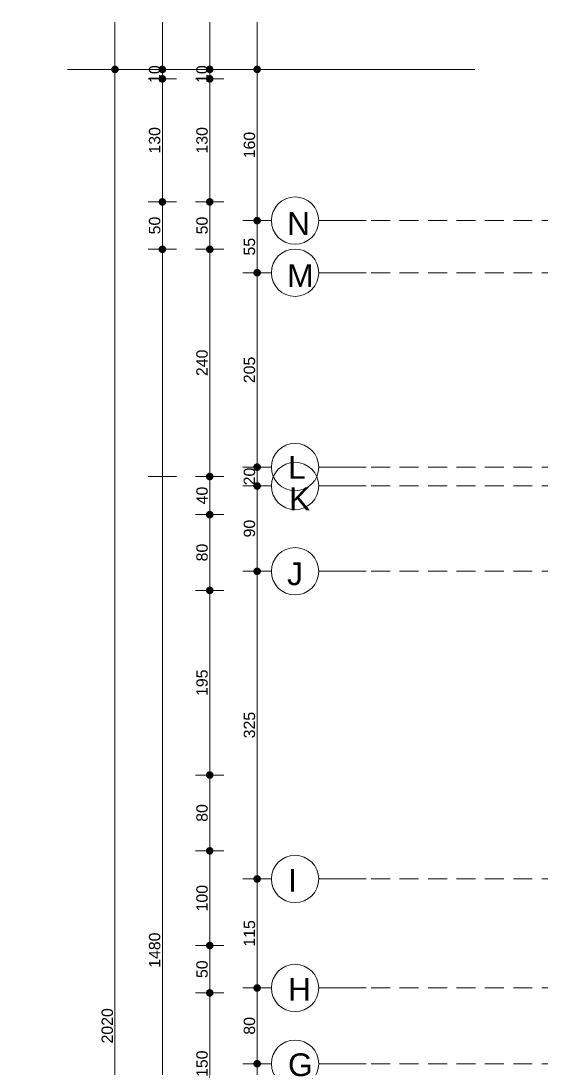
# Model space of a CAD drawing. Header units: millimetres. Extents: x 38129 to 72024, y -56282 to 16512.
# Drawn here: x 53383 to 53932, y -44145 to -43039 of the extents above; entities that cross this region are included whole.
import ezdxf

# ---------------------------------------------------------------- set-up
doc = ezdxf.new("R2010")
doc.units = ezdxf.units.MM
doc.linetypes.add('HIDDEN', pattern=[0.375, 0.25, -0.125])
for name, color, linetype, lineweight in [('AKS', 55, 'HIDDEN', 0), ('DIŞÖLÇÜ', 37, 'Continuous', 0), ('DÖŞEME', 4, 'Continuous', 15), ('dışölçü', 32, 'Continuous', 25)]:
    doc.layers.add(name, color=color, linetype=linetype, lineweight=lineweight)
doc.styles.add('icdisolcu_yazi', font='arial.ttf')
doc.styles.add('MALİ1', font='timesbd.ttf')
doc.styles.get("Standard").update_dxf_attribs({"font": 'arial.ttf'})
doc.dimstyles.new('İç Ölçü', dxfattribs={"dimtxt": 12, "dimasz": 8, "dimexe": 5, "dimexo": 0, "dimgap": 2, "dimtad": 1, "dimdec": 0, "dimzin": 12, "dimdsep": 46, "dimtxsty": 'icdisolcu_yazi', "dimblk": 'DOT', "dimcen": 8, "dimdle": 5, "dimclrd": 256, "dimclre": 256, "dimclrt": 7, "dimadec": 0, "dimazin": 3, "dimtfac": 1, "dimtdec": 0, "dimtix": 1, "dimtmove": 2, "dimatfit": 3, "dimldrblk": 'DOT', "dimfxl": 0, "dimtolj": 1, "dimtzin": 0, "dimlwd": -1, "dimlwe": -1, "dimarcsym": 0})

# ---------------------------------------------------------------- blocks, each defined once
blk = doc.blocks.new('KUZEY İŞARETİ')
at = {"layer": 'DÖŞEME'}
h = blk.add_hatch(color=256, dxfattribs=at)
h.paths.add_polyline_path([(0, -74.01), (-19.77, -19.77), (0, 0)])
h.paths.add_polyline_path([(74.01, 0), (19.77, -19.77), (0, 0)])
h.paths.add_polyline_path([(19.59, 19.59), (0, 0), (0, 97.96)])
h.paths.add_polyline_path([(-74.01, 0), (-19.77, 19.77), (0, 0)])
h = blk.add_hatch(color=256, dxfattribs=at)
h.paths.add_polyline_path([(-51.67, -51.83), (-32.27, -19.48), (-22.9, -22.9)])
h.paths.add_polyline_path([(51.84, -51.76), (19.46, -32.33), (22.9, -22.9)])
h.paths.add_polyline_path([(32.6, 19.36), (22.9, 22.9), (52.03, 51.88), (52.15, 51.95)])
h.paths.add_polyline_path([(-22.9, 22.9), (-51.67, 51.83), (-51.75, 51.95), (-20.35, 33.11)])
for p, q in [((0, 97.96), (0, -74.01)), ((-51.67, 51.83), (-22.9, 22.9)), ((52.03, 51.88), (22.9, 22.9)), ((19.77, 19.77), (-19.77, -19.77)), ((-19.77, 19.77), (0, 0)), ((-74.01, 0), (74.01, 0)), ((0, 0), (19.77, -19.77)), ((-51.67, -51.83), (-22.9, -22.9)), ((51.84, -51.76), (22.9, -22.9))]:
    blk.add_line(p, q)
for points in [[(-22.9, 22.9), (0, 114.49), (22.9, 22.9), (85.73, 0), (22.9, -22.9), (0, -85.73), (-22.9, -22.9), (-85.73, 0)], [(-19.52, 19.86), (0, 97.96), (19.52, 19.86), (74.01, 0), (19.77, -19.77), (0, -74.01), (-19.77, -19.77), (-74.01, 0)]]:
    blk.add_lwpolyline(points, close=True)
for points in [[(-35.15, 18.44), (-60.52, 60.72), (-19.58, 36.16)], [(19.64, 35.95), (60.92, 60.72), (35.48, 18.31)], [(-32.27, 19.48), (-51.75, 51.95), (-20.35, 33.11)], [(20.4, 32.9), (52.15, 51.95), (32.6, 19.36)], [(-18.34, -35.41), (-60.52, -60.72), (-35.15, -18.44)], [(35.48, -18.31), (60.92, -60.72), (18.41, -35.21)], [(-19.39, -32.53), (-51.75, -51.95), (-32.27, -19.48)], [(32.6, -19.36), (52.15, -51.95), (19.46, -32.33)]]:
    blk.add_lwpolyline(points)
for radius, start, end in [(59.62, 103.7216, 128.4843), (59.62, 51.301, 76.2784), (55.61, 105.9189, 126.927), (55.61, 52.8404, 74.0811), (59.62, 141.2295, 170.5301), (55.61, 142.763, 168.1645), (55.61, 11.8355, 36.8494), (59.62, 9.4699, 38.4126), (59.62, 189.4699, 218.7705), (55.61, 191.8355, 217.237), (55.61, 323.1506, 348.1645), (59.62, 321.5874, 350.5301), (55.61, 233.073, 258.1645), (55.61, 281.8355, 307.1596), (59.62, 231.5157, 260.5301), (59.62, 279.4699, 308.699)]:
    blk.add_arc((0, 0), radius, start, end)
at = {"style": 'MALİ1'}
for s, p in [('K', (-13.15, 121.07)), ('B', (-126.55, -8.33)), ('D', (92.59, -8.33)), ('G', (-13.15, -123.15))]:
    blk.add_text(s, height=25, dxfattribs=at).set_placement(p)
blk = doc.blocks.new('_Dot')
at = {"color": 0, "lineweight": -2}
blk.add_line((-0.5, 0), (-1, 0), dxfattribs=at)
at = {"color": 0, "lineweight": 30, "const_width": 0.5}
blk.add_lwpolyline([(-0.25, 0, 1), (0.25, 0, 1)], format="xyb", close=True, dxfattribs=at)
blk = doc.blocks.new('*D1881')
at = {"layer": 'Defpoints', "color": 0, "lineweight": 120, "transparency": 16777216}
for p in [(53632.7, -44140.4), (53632.7, -44140.4), (53632.7, -44240.4)]:
    blk.add_point(p, dxfattribs=at)
at = {"layer": 'DIŞÖLÇÜ', "transparency": 16777216}
for p, q in [((53632.7, -44140.4), (53637.7, -44140.4)), ((53632.7, -44240.4), (53637.7, -44240.4))]:
    blk.add_line(p, q, dxfattribs=at)
at = {"layer": 'DIŞÖLÇÜ', "linetype": 'Continuous', "transparency": 16777216}
blk.add_line((53632.7, -44232.4), (53632.7, -44148.4), dxfattribs=at)
at = {"layer": 'DIŞÖLÇÜ', "transparency": 16777216, "xscale": 8, "yscale": 8, "zscale": 8}
for p, rotation in [((53632.7, -44140.4), 90), ((53632.7, -44240.4), 270)]:
    blk.add_blockref('_Dot', p, dxfattribs=dict(at, rotation=rotation))
at = {"layer": 'DIŞÖLÇÜ', "color": 7, "transparency": 16777216, "insert": (53624.6, -44190.4), "char_height": 12, "attachment_point": 5, "rotation": 90, "style": 'icdisolcu_yazi'}
blk.add_mtext('\\A1;100', dxfattribs=at)
blk = doc.blocks.new('*D1882')
at = {"layer": 'Defpoints', "color": 0, "lineweight": 120, "transparency": 16777216}
for p in [(53632.7, -44060.4), (53632.7, -44060.4), (53632.7, -44140.4)]:
    blk.add_point(p, dxfattribs=at)
at = {"layer": 'DIŞÖLÇÜ', "transparency": 16777216}
for p, q in [((53632.7, -44060.4), (53637.7, -44060.4)), ((53632.7, -44140.4), (53637.7, -44140.4))]:
    blk.add_line(p, q, dxfattribs=at)
at = {"layer": 'DIŞÖLÇÜ', "linetype": 'Continuous', "transparency": 16777216}
blk.add_line((53632.7, -44132.4), (53632.7, -44068.4), dxfattribs=at)
at = {"layer": 'DIŞÖLÇÜ', "transparency": 16777216, "xscale": 8, "yscale": 8, "zscale": 8}
for p, rotation in [((53632.7, -44060.4), 90), ((53632.7, -44140.4), 270)]:
    blk.add_blockref('_Dot', p, dxfattribs=dict(at, rotation=rotation))
at = {"layer": 'DIŞÖLÇÜ', "color": 7, "transparency": 16777216, "insert": (53624.6, -44100.4), "char_height": 12, "attachment_point": 5, "rotation": 90, "style": 'icdisolcu_yazi'}
blk.add_mtext('\\A1;80', dxfattribs=at)
blk = doc.blocks.new('*D1883')
at = {"layer": 'Defpoints', "color": 0, "lineweight": 120, "transparency": 16777216}
for p in [(53632.7, -43945.3), (53632.7, -43945.3), (53632.7, -44060.4)]:
    blk.add_point(p, dxfattribs=at)
at = {"layer": 'DIŞÖLÇÜ', "transparency": 16777216}
for p, q in [((53632.7, -43945.3), (53637.7, -43945.3)), ((53632.7, -44060.4), (53637.7, -44060.4))]:
    blk.add_line(p, q, dxfattribs=at)
at = {"layer": 'DIŞÖLÇÜ', "linetype": 'Continuous', "transparency": 16777216}
blk.add_line((53632.7, -44052.4), (53632.7, -43953.3), dxfattribs=at)
at = {"layer": 'DIŞÖLÇÜ', "transparency": 16777216, "xscale": 8, "yscale": 8, "zscale": 8}
for p, rotation in [((53632.7, -43945.3), 90), ((53632.7, -44060.4), 270)]:
    blk.add_blockref('_Dot', p, dxfattribs=dict(at, rotation=rotation))
at = {"layer": 'DIŞÖLÇÜ', "color": 7, "transparency": 16777216, "insert": (53624.6, -44002.8), "char_height": 12, "attachment_point": 5, "rotation": 90, "style": 'icdisolcu_yazi'}
blk.add_mtext('\\A1;115', dxfattribs=at)
blk = doc.blocks.new('*D1884')
at = {"layer": 'Defpoints', "color": 0, "lineweight": 120, "transparency": 16777216}
for p in [(53632.7, -43620.4), (53632.7, -43620.4), (53632.7, -43945.3)]:
    blk.add_point(p, dxfattribs=at)
at = {"layer": 'DIŞÖLÇÜ', "transparency": 16777216}
for p, q in [((53632.7, -43620.4), (53637.7, -43620.4)), ((53632.7, -43945.3), (53637.7, -43945.3))]:
    blk.add_line(p, q, dxfattribs=at)
at = {"layer": 'DIŞÖLÇÜ', "linetype": 'Continuous', "transparency": 16777216}
blk.add_line((53632.7, -43937.3), (53632.7, -43628.4), dxfattribs=at)
at = {"layer": 'DIŞÖLÇÜ', "transparency": 16777216, "xscale": 8, "yscale": 8, "zscale": 8}
for p, rotation in [((53632.7, -43620.4), 90), ((53632.7, -43945.3), 270)]:
    blk.add_blockref('_Dot', p, dxfattribs=dict(at, rotation=rotation))
at = {"layer": 'DIŞÖLÇÜ', "color": 7, "transparency": 16777216, "insert": (53624.6, -43782.8), "char_height": 12, "attachment_point": 5, "rotation": 90, "style": 'icdisolcu_yazi'}
blk.add_mtext('\\A1;325', dxfattribs=at)
blk = doc.blocks.new('*D1885')
at = {"layer": 'Defpoints', "color": 0, "lineweight": 120, "transparency": 16777216}
for p in [(53632.7, -43530.3), (53632.7, -43530.3), (53632.7, -43620.4)]:
    blk.add_point(p, dxfattribs=at)
at = {"layer": 'DIŞÖLÇÜ', "transparency": 16777216}
for p, q in [((53632.7, -43530.3), (53637.7, -43530.3)), ((53632.7, -43620.4), (53637.7, -43620.4))]:
    blk.add_line(p, q, dxfattribs=at)
at = {"layer": 'DIŞÖLÇÜ', "linetype": 'Continuous', "transparency": 16777216}
blk.add_line((53632.7, -43612.4), (53632.7, -43538.3), dxfattribs=at)
at = {"layer": 'DIŞÖLÇÜ', "transparency": 16777216, "xscale": 8, "yscale": 8, "zscale": 8}
for p, rotation in [((53632.7, -43530.3), 90), ((53632.7, -43620.4), 270)]:
    blk.add_blockref('_Dot', p, dxfattribs=dict(at, rotation=rotation))
at = {"layer": 'DIŞÖLÇÜ', "color": 7, "transparency": 16777216, "insert": (53624.6, -43575.3), "char_height": 12, "attachment_point": 5, "rotation": 90, "style": 'icdisolcu_yazi'}
blk.add_mtext('\\A1;90', dxfattribs=at)
blk = doc.blocks.new('*D1886')
at = {"layer": 'Defpoints', "color": 0, "lineweight": 120, "transparency": 16777216}
for p in [(53632.7, -43510.4), (53632.7, -43510.4), (53632.7, -43530.3)]:
    blk.add_point(p, dxfattribs=at)
at = {"layer": 'DIŞÖLÇÜ', "linetype": 'Continuous', "transparency": 16777216}
for p, q in [((53632.7, -43502.4), (53632.7, -43494.4)), ((53632.7, -43530.3), (53632.7, -43510.4)), ((53632.7, -43538.3), (53632.7, -43546.3))]:
    blk.add_line(p, q, dxfattribs=at)
at = {"layer": 'DIŞÖLÇÜ', "transparency": 16777216}
for p, q in [((53632.7, -43510.4), (53637.7, -43510.4)), ((53632.7, -43530.3), (53637.7, -43530.3))]:
    blk.add_line(p, q, dxfattribs=at)
at = {"layer": 'DIŞÖLÇÜ', "transparency": 16777216, "xscale": 8, "yscale": 8, "zscale": 8}
for p, rotation in [((53632.7, -43510.4), 270), ((53632.7, -43530.3), 90)]:
    blk.add_blockref('_Dot', p, dxfattribs=dict(at, rotation=rotation))
at = {"layer": 'DIŞÖLÇÜ', "color": 7, "transparency": 16777216, "insert": (53624.6, -43520.3), "char_height": 12, "attachment_point": 5, "rotation": 90, "style": 'icdisolcu_yazi'}
blk.add_mtext('\\A1;20', dxfattribs=at)
blk = doc.blocks.new('*D1887')
at = {"layer": 'Defpoints', "color": 0, "lineweight": 120, "transparency": 16777216}
for p in [(53632.7, -43305.1), (53632.7, -43305.1), (53632.7, -43510.4)]:
    blk.add_point(p, dxfattribs=at)
at = {"layer": 'DIŞÖLÇÜ', "transparency": 16777216}
for p, q in [((53632.7, -43305.1), (53637.7, -43305.1)), ((53632.7, -43510.4), (53637.7, -43510.4))]:
    blk.add_line(p, q, dxfattribs=at)
at = {"layer": 'DIŞÖLÇÜ', "linetype": 'Continuous', "transparency": 16777216}
blk.add_line((53632.7, -43502.4), (53632.7, -43313.1), dxfattribs=at)
at = {"layer": 'DIŞÖLÇÜ', "transparency": 16777216, "xscale": 8, "yscale": 8, "zscale": 8}
for p, rotation in [((53632.7, -43305.1), 90), ((53632.7, -43510.4), 270)]:
    blk.add_blockref('_Dot', p, dxfattribs=dict(at, rotation=rotation))
at = {"layer": 'DIŞÖLÇÜ', "color": 7, "transparency": 16777216, "insert": (53624.6, -43407.8), "char_height": 12, "attachment_point": 5, "rotation": 90, "style": 'icdisolcu_yazi'}
blk.add_mtext('\\A1;205', dxfattribs=at)
blk = doc.blocks.new('*D1888')
at = {"layer": 'Defpoints', "color": 0, "lineweight": 120, "transparency": 16777216}
for p in [(53632.7, -43090.4), (53632.7, -43090.4), (53632.7, -43250.1)]:
    blk.add_point(p, dxfattribs=at)
at = {"layer": 'DIŞÖLÇÜ', "transparency": 16777216}
for p, q in [((53632.7, -43090.4), (53637.7, -43090.4)), ((53632.7, -43250.1), (53637.7, -43250.1))]:
    blk.add_line(p, q, dxfattribs=at)
at = {"layer": 'DIŞÖLÇÜ', "linetype": 'Continuous', "transparency": 16777216}
blk.add_line((53632.7, -43242.1), (53632.7, -43098.4), dxfattribs=at)
at = {"layer": 'DIŞÖLÇÜ', "transparency": 16777216, "xscale": 8, "yscale": 8, "zscale": 8}
for p, rotation in [((53632.7, -43090.4), 90), ((53632.7, -43250.1), 270)]:
    blk.add_blockref('_Dot', p, dxfattribs=dict(at, rotation=rotation))
at = {"layer": 'DIŞÖLÇÜ', "color": 7, "transparency": 16777216, "insert": (53624.6, -43170.3), "char_height": 12, "attachment_point": 5, "rotation": 90, "style": 'icdisolcu_yazi'}
blk.add_mtext('\\A1;160', dxfattribs=at)
blk = doc.blocks.new('*D1975')
at = {"layer": 'Defpoints', "color": 0, "lineweight": 120, "transparency": 16777216}
for p in [(53582.7, -43090.4), (53582.7, -43100.4), (53582.7, -43100.4)]:
    blk.add_point(p, dxfattribs=at)
at = {"layer": 'DIŞÖLÇÜ', "linetype": 'Continuous', "transparency": 16777216}
for p, q in [((53582.7, -43082.4), (53582.7, -43074.4)), ((53582.7, -43090.4), (53582.7, -43100.4)), ((53582.7, -43108.4), (53582.7, -43116.4))]:
    blk.add_line(p, q, dxfattribs=at)
at = {"layer": 'DIŞÖLÇÜ', "transparency": 16777216}
for p, q in [((53582.7, -43090.4), (53587.7, -43090.4)), ((53582.7, -43100.4), (53587.7, -43100.4))]:
    blk.add_line(p, q, dxfattribs=at)
at = {"layer": 'DIŞÖLÇÜ', "transparency": 16777216, "xscale": 8, "yscale": 8, "zscale": 8}
for p, rotation in [((53582.7, -43090.4), 270), ((53582.7, -43100.4), 90)]:
    blk.add_blockref('_Dot', p, dxfattribs=dict(at, rotation=rotation))
at = {"layer": 'DIŞÖLÇÜ', "color": 7, "transparency": 16777216, "insert": (53574.6, -43095.4), "char_height": 12, "attachment_point": 5, "rotation": 90, "style": 'icdisolcu_yazi'}
blk.add_mtext('\\A1;10', dxfattribs=at)
blk = doc.blocks.new('*D1976')
at = {"layer": 'Defpoints', "color": 0, "lineweight": 120, "transparency": 16777216}
for p in [(53582.7, -43100.4), (53582.7, -43230.3), (53582.7, -43230.3)]:
    blk.add_point(p, dxfattribs=at)
at = {"layer": 'DIŞÖLÇÜ', "transparency": 16777216}
for p, q in [((53582.7, -43100.4), (53587.7, -43100.4)), ((53582.7, -43230.3), (53587.7, -43230.3))]:
    blk.add_line(p, q, dxfattribs=at)
at = {"layer": 'DIŞÖLÇÜ', "linetype": 'Continuous', "transparency": 16777216}
blk.add_line((53582.7, -43108.4), (53582.7, -43222.3), dxfattribs=at)
at = {"layer": 'DIŞÖLÇÜ', "transparency": 16777216, "xscale": 8, "yscale": 8, "zscale": 8}
for p, rotation in [((53582.7, -43100.4), 90), ((53582.7, -43230.3), 270)]:
    blk.add_blockref('_Dot', p, dxfattribs=dict(at, rotation=rotation))
at = {"layer": 'DIŞÖLÇÜ', "color": 7, "transparency": 16777216, "insert": (53574.6, -43165.3), "char_height": 12, "attachment_point": 5, "rotation": 90, "style": 'icdisolcu_yazi'}
blk.add_mtext('\\A1;130', dxfattribs=at)
blk = doc.blocks.new('*D1977')
at = {"layer": 'Defpoints', "color": 0, "lineweight": 120, "transparency": 16777216}
for p in [(53582.7, -43230.3), (53582.7, -43280.4), (53582.7, -43280.4)]:
    blk.add_point(p, dxfattribs=at)
at = {"layer": 'DIŞÖLÇÜ', "transparency": 16777216}
for p, q in [((53582.7, -43230.3), (53587.7, -43230.3)), ((53582.7, -43280.4), (53587.7, -43280.4))]:
    blk.add_line(p, q, dxfattribs=at)
at = {"layer": 'DIŞÖLÇÜ', "linetype": 'Continuous', "transparency": 16777216}
blk.add_line((53582.7, -43238.3), (53582.7, -43272.4), dxfattribs=at)
at = {"layer": 'DIŞÖLÇÜ', "transparency": 16777216, "xscale": 8, "yscale": 8, "zscale": 8}
for p, rotation in [((53582.7, -43230.3), 90), ((53582.7, -43280.4), 270)]:
    blk.add_blockref('_Dot', p, dxfattribs=dict(at, rotation=rotation))
at = {"layer": 'DIŞÖLÇÜ', "color": 7, "transparency": 16777216, "insert": (53574.6, -43255.3), "char_height": 12, "attachment_point": 5, "rotation": 90, "style": 'icdisolcu_yazi'}
blk.add_mtext('\\A1;50', dxfattribs=at)
blk = doc.blocks.new('*D1978')
at = {"layer": 'Defpoints', "color": 0, "lineweight": 120, "transparency": 16777216}
for p in [(53582.7, -43280.4), (53582.7, -43520.3), (53582.7, -43520.3)]:
    blk.add_point(p, dxfattribs=at)
at = {"layer": 'DIŞÖLÇÜ', "transparency": 16777216}
for p, q in [((53582.7, -43280.4), (53587.7, -43280.4)), ((53582.7, -43520.3), (53587.7, -43520.3))]:
    blk.add_line(p, q, dxfattribs=at)
at = {"layer": 'DIŞÖLÇÜ', "linetype": 'Continuous', "transparency": 16777216}
blk.add_line((53582.7, -43288.4), (53582.7, -43512.3), dxfattribs=at)
at = {"layer": 'DIŞÖLÇÜ', "transparency": 16777216, "xscale": 8, "yscale": 8, "zscale": 8}
for p, rotation in [((53582.7, -43280.4), 90), ((53582.7, -43520.3), 270)]:
    blk.add_blockref('_Dot', p, dxfattribs=dict(at, rotation=rotation))
at = {"layer": 'DIŞÖLÇÜ', "color": 7, "transparency": 16777216, "insert": (53574.6, -43400.3), "char_height": 12, "attachment_point": 5, "rotation": 90, "style": 'icdisolcu_yazi'}
blk.add_mtext('\\A1;240', dxfattribs=at)
blk = doc.blocks.new('*D1979')
at = {"layer": 'Defpoints', "color": 0, "lineweight": 120, "transparency": 16777216}
for p in [(53582.7, -43520.3), (53582.7, -43560.6), (53582.7, -43560.6)]:
    blk.add_point(p, dxfattribs=at)
at = {"layer": 'DIŞÖLÇÜ', "transparency": 16777216}
for p, q in [((53582.7, -43520.3), (53587.7, -43520.3)), ((53582.7, -43560.6), (53587.7, -43560.6))]:
    blk.add_line(p, q, dxfattribs=at)
at = {"layer": 'DIŞÖLÇÜ', "linetype": 'Continuous', "transparency": 16777216}
blk.add_line((53582.7, -43528.3), (53582.7, -43552.6), dxfattribs=at)
at = {"layer": 'DIŞÖLÇÜ', "transparency": 16777216, "xscale": 8, "yscale": 8, "zscale": 8}
for p, rotation in [((53582.7, -43520.3), 90), ((53582.7, -43560.6), 270)]:
    blk.add_blockref('_Dot', p, dxfattribs=dict(at, rotation=rotation))
at = {"layer": 'DIŞÖLÇÜ', "color": 7, "transparency": 16777216, "insert": (53574.6, -43540.4), "char_height": 12, "attachment_point": 5, "rotation": 90, "style": 'icdisolcu_yazi'}
blk.add_mtext('\\A1;40', dxfattribs=at)
blk = doc.blocks.new('*D1980')
at = {"layer": 'Defpoints', "color": 0, "lineweight": 120, "transparency": 16777216}
for p in [(53582.7, -43560.6), (53582.7, -43640.6), (53582.7, -43640.6)]:
    blk.add_point(p, dxfattribs=at)
at = {"layer": 'DIŞÖLÇÜ', "transparency": 16777216}
for p, q in [((53582.7, -43560.6), (53587.7, -43560.6)), ((53582.7, -43640.6), (53587.7, -43640.6))]:
    blk.add_line(p, q, dxfattribs=at)
at = {"layer": 'DIŞÖLÇÜ', "linetype": 'Continuous', "transparency": 16777216}
blk.add_line((53582.7, -43568.6), (53582.7, -43632.6), dxfattribs=at)
at = {"layer": 'DIŞÖLÇÜ', "transparency": 16777216, "xscale": 8, "yscale": 8, "zscale": 8}
for p, rotation in [((53582.7, -43560.6), 90), ((53582.7, -43640.6), 270)]:
    blk.add_blockref('_Dot', p, dxfattribs=dict(at, rotation=rotation))
at = {"layer": 'DIŞÖLÇÜ', "color": 7, "transparency": 16777216, "insert": (53574.6, -43600.6), "char_height": 12, "attachment_point": 5, "rotation": 90, "style": 'icdisolcu_yazi'}
blk.add_mtext('\\A1;80', dxfattribs=at)
blk = doc.blocks.new('*D1981')
at = {"layer": 'Defpoints', "color": 0, "lineweight": 120, "transparency": 16777216}
for p in [(53582.7, -43640.6), (53582.7, -43835.6), (53582.7, -43835.6)]:
    blk.add_point(p, dxfattribs=at)
at = {"layer": 'DIŞÖLÇÜ', "transparency": 16777216}
for p, q in [((53582.7, -43640.6), (53587.7, -43640.6)), ((53582.7, -43835.6), (53587.7, -43835.6))]:
    blk.add_line(p, q, dxfattribs=at)
at = {"layer": 'DIŞÖLÇÜ', "linetype": 'Continuous', "transparency": 16777216}
blk.add_line((53582.7, -43648.6), (53582.7, -43827.6), dxfattribs=at)
at = {"layer": 'DIŞÖLÇÜ', "transparency": 16777216, "xscale": 8, "yscale": 8, "zscale": 8}
for p, rotation in [((53582.7, -43640.6), 90), ((53582.7, -43835.6), 270)]:
    blk.add_blockref('_Dot', p, dxfattribs=dict(at, rotation=rotation))
at = {"layer": 'DIŞÖLÇÜ', "color": 7, "transparency": 16777216, "insert": (53574.6, -43738.1), "char_height": 12, "attachment_point": 5, "rotation": 90, "style": 'icdisolcu_yazi'}
blk.add_mtext('\\A1;195', dxfattribs=at)
blk = doc.blocks.new('*D1982')
at = {"layer": 'Defpoints', "color": 0, "lineweight": 120, "transparency": 16777216}
for p in [(53582.7, -43835.6), (53582.7, -43915.6), (53582.7, -43915.6)]:
    blk.add_point(p, dxfattribs=at)
at = {"layer": 'DIŞÖLÇÜ', "transparency": 16777216}
for p, q in [((53582.7, -43835.6), (53587.7, -43835.6)), ((53582.7, -43915.6), (53587.7, -43915.6))]:
    blk.add_line(p, q, dxfattribs=at)
at = {"layer": 'DIŞÖLÇÜ', "linetype": 'Continuous', "transparency": 16777216}
blk.add_line((53582.7, -43843.6), (53582.7, -43907.6), dxfattribs=at)
at = {"layer": 'DIŞÖLÇÜ', "transparency": 16777216, "xscale": 8, "yscale": 8, "zscale": 8}
for p, rotation in [((53582.7, -43835.6), 90), ((53582.7, -43915.6), 270)]:
    blk.add_blockref('_Dot', p, dxfattribs=dict(at, rotation=rotation))
at = {"layer": 'DIŞÖLÇÜ', "color": 7, "transparency": 16777216, "insert": (53574.6, -43875.6), "char_height": 12, "attachment_point": 5, "rotation": 90, "style": 'icdisolcu_yazi'}
blk.add_mtext('\\A1;80', dxfattribs=at)
blk = doc.blocks.new('*D1983')
at = {"layer": 'Defpoints', "color": 0, "lineweight": 120, "transparency": 16777216}
for p in [(53582.7, -43915.6), (53582.7, -44015.6), (53582.7, -44015.6)]:
    blk.add_point(p, dxfattribs=at)
at = {"layer": 'DIŞÖLÇÜ', "transparency": 16777216}
for p, q in [((53582.7, -43915.6), (53587.7, -43915.6)), ((53582.7, -44015.6), (53587.7, -44015.6))]:
    blk.add_line(p, q, dxfattribs=at)
at = {"layer": 'DIŞÖLÇÜ', "linetype": 'Continuous', "transparency": 16777216}
blk.add_line((53582.7, -43923.6), (53582.7, -44007.6), dxfattribs=at)
at = {"layer": 'DIŞÖLÇÜ', "transparency": 16777216, "xscale": 8, "yscale": 8, "zscale": 8}
for p, rotation in [((53582.7, -43915.6), 90), ((53582.7, -44015.6), 270)]:
    blk.add_blockref('_Dot', p, dxfattribs=dict(at, rotation=rotation))
at = {"layer": 'DIŞÖLÇÜ', "color": 7, "transparency": 16777216, "insert": (53574.6, -43965.6), "char_height": 12, "attachment_point": 5, "rotation": 90, "style": 'icdisolcu_yazi'}
blk.add_mtext('\\A1;100', dxfattribs=at)
blk = doc.blocks.new('*D1984')
at = {"layer": 'Defpoints', "color": 0, "lineweight": 120, "transparency": 16777216}
for p in [(53582.7, -44015.6), (53582.7, -44065.6), (53582.7, -44065.6)]:
    blk.add_point(p, dxfattribs=at)
at = {"layer": 'DIŞÖLÇÜ', "transparency": 16777216}
for p, q in [((53582.7, -44015.6), (53587.7, -44015.6)), ((53582.7, -44065.6), (53587.7, -44065.6))]:
    blk.add_line(p, q, dxfattribs=at)
at = {"layer": 'DIŞÖLÇÜ', "linetype": 'Continuous', "transparency": 16777216}
blk.add_line((53582.7, -44023.6), (53582.7, -44057.6), dxfattribs=at)
at = {"layer": 'DIŞÖLÇÜ', "transparency": 16777216, "xscale": 8, "yscale": 8, "zscale": 8}
for p, rotation in [((53582.7, -44015.6), 90), ((53582.7, -44065.6), 270)]:
    blk.add_blockref('_Dot', p, dxfattribs=dict(at, rotation=rotation))
at = {"layer": 'DIŞÖLÇÜ', "color": 7, "transparency": 16777216, "insert": (53574.6, -44040.6), "char_height": 12, "attachment_point": 5, "rotation": 90, "style": 'icdisolcu_yazi'}
blk.add_mtext('\\A1;50', dxfattribs=at)
blk = doc.blocks.new('*D1985')
at = {"layer": 'Defpoints', "color": 0, "lineweight": 120, "transparency": 16777216}
for p in [(53582.7, -44065.6), (53582.7, -44215.3), (53582.7, -44215.3)]:
    blk.add_point(p, dxfattribs=at)
at = {"layer": 'DIŞÖLÇÜ', "transparency": 16777216}
for p, q in [((53582.7, -44065.6), (53587.7, -44065.6)), ((53582.7, -44215.3), (53587.7, -44215.3))]:
    blk.add_line(p, q, dxfattribs=at)
at = {"layer": 'DIŞÖLÇÜ', "linetype": 'Continuous', "transparency": 16777216}
blk.add_line((53582.7, -44073.6), (53582.7, -44207.3), dxfattribs=at)
at = {"layer": 'DIŞÖLÇÜ', "transparency": 16777216, "xscale": 8, "yscale": 8, "zscale": 8}
for p, rotation in [((53582.7, -44065.6), 90), ((53582.7, -44215.3), 270)]:
    blk.add_blockref('_Dot', p, dxfattribs=dict(at, rotation=rotation))
at = {"layer": 'DIŞÖLÇÜ', "color": 7, "transparency": 16777216, "insert": (53574.6, -44140.4), "char_height": 12, "attachment_point": 5, "rotation": 90, "style": 'icdisolcu_yazi'}
blk.add_mtext('\\A1;150', dxfattribs=at)
blk = doc.blocks.new('*D1995')
at = {"layer": 'Defpoints', "color": 0, "lineweight": 120, "transparency": 16777216}
for p in [(53532.7, -43090.4), (53532.7, -43100.4), (53532.7, -43100.4)]:
    blk.add_point(p, dxfattribs=at)
at = {"layer": 'DIŞÖLÇÜ', "linetype": 'Continuous', "transparency": 16777216}
for p, q in [((53532.7, -43082.4), (53532.7, -43074.4)), ((53532.7, -43090.4), (53532.7, -43100.4)), ((53532.7, -43108.4), (53532.7, -43116.4))]:
    blk.add_line(p, q, dxfattribs=at)
at = {"layer": 'DIŞÖLÇÜ', "transparency": 16777216}
for p, q in [((53532.7, -43090.4), (53537.7, -43090.4)), ((53532.7, -43100.4), (53537.7, -43100.4))]:
    blk.add_line(p, q, dxfattribs=at)
at = {"layer": 'DIŞÖLÇÜ', "transparency": 16777216, "xscale": 8, "yscale": 8, "zscale": 8}
for p, rotation in [((53532.7, -43090.4), 270), ((53532.7, -43100.4), 90)]:
    blk.add_blockref('_Dot', p, dxfattribs=dict(at, rotation=rotation))
at = {"layer": 'DIŞÖLÇÜ', "color": 7, "transparency": 16777216, "insert": (53524.6, -43095.4), "char_height": 12, "attachment_point": 5, "rotation": 90, "style": 'icdisolcu_yazi'}
blk.add_mtext('\\A1;10', dxfattribs=at)
blk = doc.blocks.new('*D1996')
at = {"layer": 'Defpoints', "color": 0, "lineweight": 120, "transparency": 16777216}
for p in [(53532.7, -43100.4), (53532.7, -43230.3), (53532.7, -43230.3)]:
    blk.add_point(p, dxfattribs=at)
at = {"layer": 'DIŞÖLÇÜ', "transparency": 16777216}
for p, q in [((53532.7, -43100.4), (53537.7, -43100.4)), ((53532.7, -43230.3), (53537.7, -43230.3))]:
    blk.add_line(p, q, dxfattribs=at)
at = {"layer": 'DIŞÖLÇÜ', "linetype": 'Continuous', "transparency": 16777216}
blk.add_line((53532.7, -43108.4), (53532.7, -43222.3), dxfattribs=at)
at = {"layer": 'DIŞÖLÇÜ', "transparency": 16777216, "xscale": 8, "yscale": 8, "zscale": 8}
for p, rotation in [((53532.7, -43100.4), 90), ((53532.7, -43230.3), 270)]:
    blk.add_blockref('_Dot', p, dxfattribs=dict(at, rotation=rotation))
at = {"layer": 'DIŞÖLÇÜ', "color": 7, "transparency": 16777216, "insert": (53524.6, -43165.3), "char_height": 12, "attachment_point": 5, "rotation": 90, "style": 'icdisolcu_yazi'}
blk.add_mtext('\\A1;130', dxfattribs=at)
blk = doc.blocks.new('*D1997')
at = {"layer": 'Defpoints', "color": 0, "lineweight": 120, "transparency": 16777216}
for p in [(53532.7, -43230.3), (53532.7, -43280.4), (53532.7, -43280.4)]:
    blk.add_point(p, dxfattribs=at)
at = {"layer": 'DIŞÖLÇÜ', "transparency": 16777216}
for p, q in [((53532.7, -43230.3), (53537.7, -43230.3)), ((53532.7, -43280.4), (53537.7, -43280.4))]:
    blk.add_line(p, q, dxfattribs=at)
at = {"layer": 'DIŞÖLÇÜ', "linetype": 'Continuous', "transparency": 16777216}
blk.add_line((53532.7, -43238.3), (53532.7, -43272.4), dxfattribs=at)
at = {"layer": 'DIŞÖLÇÜ', "transparency": 16777216, "xscale": 8, "yscale": 8, "zscale": 8}
for p, rotation in [((53532.7, -43230.3), 90), ((53532.7, -43280.4), 270)]:
    blk.add_blockref('_Dot', p, dxfattribs=dict(at, rotation=rotation))
at = {"layer": 'DIŞÖLÇÜ', "color": 7, "transparency": 16777216, "insert": (53524.6, -43255.3), "char_height": 12, "attachment_point": 5, "rotation": 90, "style": 'icdisolcu_yazi'}
blk.add_mtext('\\A1;50', dxfattribs=at)
blk = doc.blocks.new('*D1998')
at = {"layer": 'Defpoints', "color": 0, "lineweight": 120, "transparency": 16777216}
for p in [(53532.7, -43280.4), (53532.7, -44760.6), (53532.7, -44760.6)]:
    blk.add_point(p, dxfattribs=at)
at = {"layer": 'DIŞÖLÇÜ', "transparency": 16777216}
for p, q in [((53532.7, -43280.4), (53537.7, -43280.4)), ((53532.7, -44760.6), (53537.7, -44760.6))]:
    blk.add_line(p, q, dxfattribs=at)
at = {"layer": 'DIŞÖLÇÜ', "linetype": 'Continuous', "transparency": 16777216}
blk.add_line((53532.7, -43288.4), (53532.7, -44752.6), dxfattribs=at)
at = {"layer": 'DIŞÖLÇÜ', "transparency": 16777216, "xscale": 8, "yscale": 8, "zscale": 8}
for p, rotation in [((53532.7, -43280.4), 90), ((53532.7, -44760.6), 270)]:
    blk.add_blockref('_Dot', p, dxfattribs=dict(at, rotation=rotation))
at = {"layer": 'DIŞÖLÇÜ', "color": 7, "transparency": 16777216, "insert": (53524.6, -44020.5), "char_height": 12, "attachment_point": 5, "rotation": 90, "style": 'icdisolcu_yazi'}
blk.add_mtext('\\A1;1480', dxfattribs=at)
blk = doc.blocks.new('*D2002')
at = {"layer": 'Defpoints', "color": 0, "lineweight": 120, "transparency": 16777216}
for p in [(53482.7, -43090.4), (53482.7, -45110.4), (53482.7, -45110.4)]:
    blk.add_point(p, dxfattribs=at)
at = {"layer": 'DIŞÖLÇÜ', "transparency": 16777216}
for p, q in [((53482.7, -43090.4), (53487.7, -43090.4)), ((53482.7, -45110.4), (53487.7, -45110.4))]:
    blk.add_line(p, q, dxfattribs=at)
at = {"layer": 'DIŞÖLÇÜ', "linetype": 'Continuous', "transparency": 16777216}
blk.add_line((53482.7, -43098.4), (53482.7, -45102.4), dxfattribs=at)
at = {"layer": 'DIŞÖLÇÜ', "transparency": 16777216, "xscale": 8, "yscale": 8, "zscale": 8}
for p, rotation in [((53482.7, -43090.4), 90), ((53482.7, -45110.4), 270)]:
    blk.add_blockref('_Dot', p, dxfattribs=dict(at, rotation=rotation))
at = {"layer": 'DIŞÖLÇÜ', "color": 7, "transparency": 16777216, "insert": (53474.6, -44100.4), "char_height": 12, "attachment_point": 5, "rotation": 90, "style": 'icdisolcu_yazi'}
blk.add_mtext('\\A1;2020', dxfattribs=at)
blk = doc.blocks.new('*D2116')
at = {"layer": 'Defpoints', "color": 0, "lineweight": 120, "transparency": 16777216}
for p in [(53632.7, -43250.1), (53632.7, -43305.1), (53632.7, -43305.1)]:
    blk.add_point(p, dxfattribs=at)
at = {"layer": 'DIŞÖLÇÜ', "transparency": 16777216}
for p, q in [((53632.7, -43250.1), (53637.7, -43250.1)), ((53632.7, -43305.1), (53637.7, -43305.1))]:
    blk.add_line(p, q, dxfattribs=at)
at = {"layer": 'DIŞÖLÇÜ', "linetype": 'Continuous', "transparency": 16777216}
blk.add_line((53632.7, -43258.1), (53632.7, -43297.1), dxfattribs=at)
at = {"layer": 'DIŞÖLÇÜ', "transparency": 16777216, "xscale": 8, "yscale": 8, "zscale": 8}
for p, rotation in [((53632.7, -43250.1), 90), ((53632.7, -43305.1), 270)]:
    blk.add_blockref('_Dot', p, dxfattribs=dict(at, rotation=rotation))
at = {"layer": 'DIŞÖLÇÜ', "color": 7, "transparency": 16777216, "insert": (53624.6, -43277.6), "char_height": 12, "attachment_point": 5, "rotation": 90, "style": 'icdisolcu_yazi'}
blk.add_mtext('\\A1;55', dxfattribs=at)

msp = doc.modelspace()

# ---------------------------------------------------------------- linework, layer by layer
at = {"layer": 'AKS', "ltscale": 80}
for p, q in [((55963.1, -43250.1), (53747.7, -43250.1)), ((55963.1, -43305.1), (53747.7, -43305.1)), ((55963.1, -43510.4), (53747.7, -43510.4)), ((55963.1, -43530.3), (53747.7, -43530.3)), ((55963.1, -43620.4), (53747.7, -43620.4)), ((55963.1, -43945.3), (53747.7, -43945.3)), ((55963.1, -44060.4), (53747.7, -44060.4)), ((55963.1, -44140.4), (53747.7, -44140.4))]:
    msp.add_line(p, q, dxfattribs=at)
at = {"layer": 'DIŞÖLÇÜ'}
for p, q in [((53482.7, -43040.4), (53482.7, -45160.4)), ((53532.7, -43040.4), (53532.7, -45160.4)), ((53582.7, -43040.4), (53582.7, -45160.4)), ((53632.7, -43040.4), (53632.7, -45160.4)), ((53432.7, -43090.4), (53862.6, -43090.4)), ((53517.7, -43100.4), (53547.7, -43100.4)), ((53567.7, -43100.4), (53597.7, -43100.4)), ((53517.7, -43230.3), (53547.7, -43230.3)), ((53567.7, -43230.3), (53597.7, -43230.3)), ((53617.7, -43250.1), (53647.7, -43250.1)), ((53697.7, -43250.1), (53747.7, -43250.1)), ((53517.7, -43280.4), (53547.7, -43280.4)), ((53567.7, -43280.4), (53597.7, -43280.4)), ((53617.7, -43305.1), (53647.7, -43305.1)), ((53697.7, -43305.1), (53747.7, -43305.1)), ((53617.7, -43510.4), (53647.7, -43510.4)), ((53697.7, -43510.4), (53747.7, -43510.4)), ((53517.7, -43520.3), (53547.7, -43520.3)), ((53567.7, -43520.3), (53597.7, -43520.3)), ((53617.7, -43530.3), (53647.7, -43530.3)), ((53697.7, -43530.3), (53747.7, -43530.3)), ((53567.7, -43560.6), (53597.7, -43560.6)), ((53617.7, -43620.4), (53647.7, -43620.4)), ((53697.7, -43620.4), (53747.7, -43620.4)), ((53567.7, -43640.6), (53597.7, -43640.6)), ((53567.7, -43835.6), (53597.7, -43835.6)), ((53567.7, -43915.6), (53597.7, -43915.6)), ((53617.7, -43945.3), (53647.7, -43945.3)), ((53697.7, -43945.3), (53747.7, -43945.3)), ((53567.7, -44015.6), (53597.7, -44015.6)), ((53617.7, -44060.4), (53647.7, -44060.4)), ((53697.7, -44060.4), (53747.7, -44060.4)), ((53567.7, -44065.6), (53597.7, -44065.6)), ((53617.7, -44140.4), (53647.7, -44140.4)), ((53697.7, -44140.4), (53747.7, -44140.4))]:
    msp.add_line(p, q, dxfattribs=at)
for centre in [(53672.7, -43250.1), (53672.7, -43305.1), (53672.7, -43510.4), (53672.7, -43530.3), (53672.7, -43620.4), (53672.7, -43945.3), (53672.7, -44060.4), (53672.7, -44140.4)]:
    msp.add_circle(centre, 25, dxfattribs=at)

# ---------------------------------------------------------------- block references
at = {"layer": 'dışölçü', "xscale": 2.379999999934821, "yscale": 2.379999999934821, "zscale": 2.379999999934821, "rotation": 341.4124835901688}
msp.add_blockref('KUZEY İŞARETİ', (53226, -42782.8), dxfattribs=at)

# ---------------------------------------------------------------- texts
at = {"layer": 'DIŞÖLÇÜ', "char_height": 24, "width": 425.623, "attachment_point": 7, "rotation": 360}
for s, insert in [('N', (53664.3, -43265.1)), ('M', (53664.3, -43320.1)), ('L', (53665.3, -43522.7)), ('K', (53666.3, -43555.9)), ('J', (53664.3, -43635.4)), ('I', (53665.3, -43958.6)), ('H', (53665.3, -44073.8)), ('G', (53665.3, -44153.8))]:
    msp.add_mtext(s, dxfattribs=dict(at, insert=insert))

# ---------------------------------------------------------------- dimensions: what is measured, and where the dimension line sits
at = {"layer": 'DIŞÖLÇÜ'}
for base, p1, p2, picture, middle in [((53532.7, -43100.4), (53532.7, -43090.4), (53532.7, -43100.4), '*D1995', (53524.6, -43095.4)), ((53582.7, -43100.4), (53582.7, -43090.4), (53582.7, -43100.4), '*D1975', (53574.6, -43095.4)), ((53482.7, -45110.4), (53482.7, -43090.4), (53482.7, -45110.4), '*D2002', (53474.6, -44100.4)), ((53632.7, -43090.4), (53632.7, -43250.1), (53632.7, -43090.4), '*D1888', (53624.6, -43170.3)), ((53532.7, -43230.3), (53532.7, -43100.4), (53532.7, -43230.3), '*D1996', (53524.6, -43165.3)), ((53582.7, -43230.3), (53582.7, -43100.4), (53582.7, -43230.3), '*D1976', (53574.6, -43165.3)), ((53532.7, -43280.4), (53532.7, -43230.3), (53532.7, -43280.4), '*D1997', (53524.6, -43255.3)), ((53582.7, -43280.4), (53582.7, -43230.3), (53582.7, -43280.4), '*D1977', (53574.6, -43255.3)), ((53632.7, -43305.1), (53632.7, -43250.1), (53632.7, -43305.1), '*D2116', (53624.6, -43277.6)), ((53532.7, -44760.6), (53532.7, -43280.4), (53532.7, -44760.6), '*D1998', (53524.6, -44020.5)), ((53582.7, -43520.3), (53582.7, -43280.4), (53582.7, -43520.3), '*D1978', (53574.6, -43400.3)), ((53632.7, -43305.1), (53632.7, -43510.4), (53632.7, -43305.1), '*D1887', (53624.6, -43407.8)), ((53632.7, -43510.4), (53632.7, -43530.3), (53632.7, -43510.4), '*D1886', (53624.6, -43520.3)), ((53582.7, -43560.6), (53582.7, -43520.3), (53582.7, -43560.6), '*D1979', (53574.6, -43540.4)), ((53632.7, -43530.3), (53632.7, -43620.4), (53632.7, -43530.3), '*D1885', (53624.6, -43575.3)), ((53582.7, -43640.6), (53582.7, -43560.6), (53582.7, -43640.6), '*D1980', (53574.6, -43600.6)), ((53632.7, -43620.4), (53632.7, -43945.3), (53632.7, -43620.4), '*D1884', (53624.6, -43782.8)), ((53582.7, -43835.6), (53582.7, -43640.6), (53582.7, -43835.6), '*D1981', (53574.6, -43738.1)), ((53582.7, -43915.6), (53582.7, -43835.6), (53582.7, -43915.6), '*D1982', (53574.6, -43875.6)), ((53582.7, -44015.6), (53582.7, -43915.6), (53582.7, -44015.6), '*D1983', (53574.6, -43965.6)), ((53632.7, -43945.3), (53632.7, -44060.4), (53632.7, -43945.3), '*D1883', (53624.6, -44002.8)), ((53582.7, -44065.6), (53582.7, -44015.6), (53582.7, -44065.6), '*D1984', (53574.6, -44040.6)), ((53582.7, -44215.3), (53582.7, -44065.6), (53582.7, -44215.3), '*D1985', (53574.6, -44140.4)), ((53632.7, -44060.4), (53632.7, -44140.4), (53632.7, -44060.4), '*D1882', (53624.6, -44100.4)), ((53632.7, -44140.4), (53632.7, -44240.4), (53632.7, -44140.4), '*D1881', (53624.6, -44190.4))]:
    dim = msp.add_linear_dim(base=base, p1=p1, p2=p2, angle=90, dimstyle='İç Ölçü', dxfattribs=at)
    dim.commit()
    dim.dimension.update_dxf_attribs({"geometry": picture, "text_midpoint": middle})

doc.saveas('drawing.dxf')
